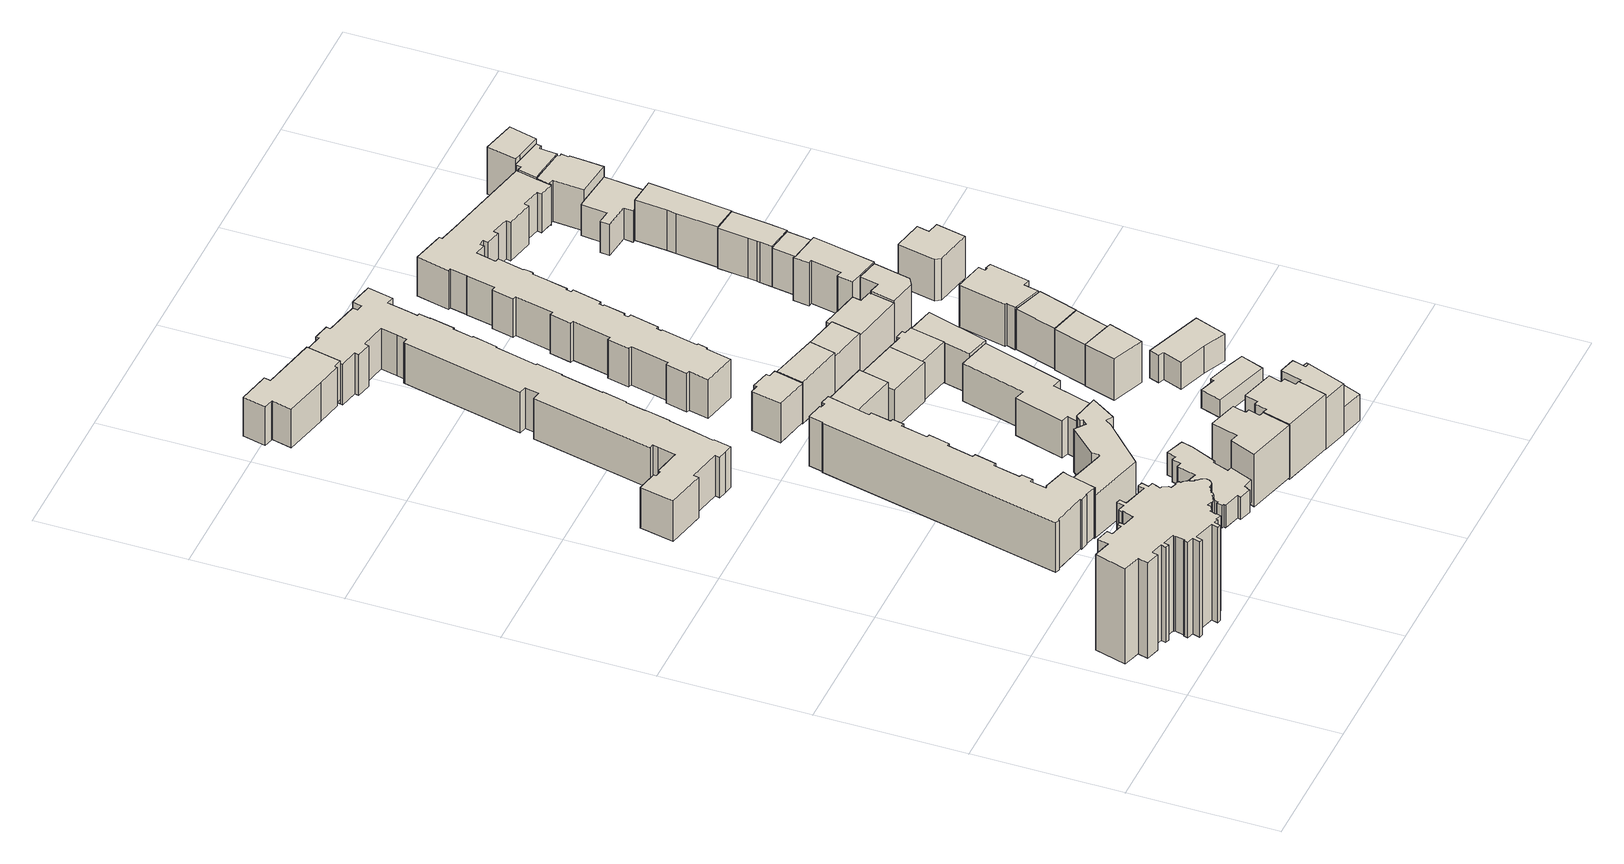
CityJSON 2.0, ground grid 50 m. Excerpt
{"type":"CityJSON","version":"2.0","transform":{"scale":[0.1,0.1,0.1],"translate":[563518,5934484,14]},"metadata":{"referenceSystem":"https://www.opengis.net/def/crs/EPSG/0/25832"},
"CityObjects":{
"building1":{"type":"Building","attributes":{"name":"Friedenskirche","Gemeindeschluessel":"02100110","Geometrietyp2DReferenz":"3000","BezugspunktDach":"2000","function":"31001_3040","measuredHeight":71.14,"storeysAboveGround":8},"address":[{"country":"Germany","locality":"Hamburg","thoroughfareNumber":"19","thoroughfareName":"Otzenstraße","postcode":"22767"}],"geometry":[{"type":"Solid","lod":"1","boundaries":[[[[0,1,2,3,4,5,6,7,8,9,10,11,12,13,14,15,16,17,18,19,20,21,22,23,24,25,26,27,28,29,30,31,32,33,34,35,36,37,38,39,40,41,42,43,44,45,46,47,48,49,50,51,52,53,54,55,56,57,58,59,60,61,62,63,64,65,66,67,68,69,70,71,72,73,74,75,76,77,78,79,80,81,82,83,84,85,86,87,88,89]],[[90,91,92,93,94,95,96,97,98,99,100,101,102,103,104,105,106,107,108,109,110,111,112,113,114,115,116,117,118,119,120,121,122,123,124,125,126,127,128,129,130,131,132,133,134,135,136,137,138,139,140,141,142,143,144,145,146,147,148,149,150,151,152,153,154,155,156,157,158,159,160,161,162,163,164,165,166,167,168,169,170,171,172,173,174,175,176,177,178,179]],[[88,90,179,89]],[[87,91,90,88]],[[86,92,91,87]],[[85,93,92,86]],[[84,94,93,85]],[[83,95,94,84]],[[82,96,95,83]],[[81,97,96,82]],[[80,98,97,81]],[[79,99,98,80]],[[78,100,99,79]],[[77,101,100,78]],[[76,102,101,77]],[[75,103,102,76]],[[74,104,103,75]],[[73,105,104,74]],[[72,106,105,73]],[[71,107,106,72]],[[70,108,107,71]],[[69,109,108,70]],[[68,110,109,69]],[[67,111,110,68]],[[66,112,111,67]],[[65,113,112,66]],[[64,114,113,65]],[[63,115,114,64]],[[62,116,115,63]],[[61,117,116,62]],[[60,118,117,61]],[[59,119,118,60]],[[58,120,119,59]],[[57,121,120,58]],[[56,122,121,57]],[[55,123,122,56]],[[54,124,123,55]],[[53,125,124,54]],[[52,126,125,53]],[[51,127,126,52]],[[50,128,127,51]],[[49,129,128,50]],[[48,130,129,49]],[[47,131,130,48]],[[46,132,131,47]],[[45,133,132,46]],[[44,134,133,45]],[[43,135,134,44]],[[42,136,135,43]],[[41,137,136,42]],[[40,138,137,41]],[[39,139,138,40]],[[38,140,139,39]],[[37,141,140,38]],[[36,142,141,37]],[[35,143,142,36]],[[34,144,143,35]],[[33,145,144,34]],[[32,146,145,33]],[[31,147,146,32]],[[30,148,147,31]],[[29,149,148,30]],[[28,150,149,29]],[[27,151,150,28]],[[26,152,151,27]],[[25,153,152,26]],[[24,154,153,25]],[[23,155,154,24]],[[22,156,155,23]],[[21,157,156,22]],[[20,158,157,21]],[[19,159,158,20]],[[18,160,159,19]],[[17,161,160,18]],[[16,162,161,17]],[[15,163,162,16]],[[14,164,163,15]],[[13,165,164,14]],[[12,166,165,13]],[[11,167,166,12]],[[10,168,167,11]],[[9,169,168,10]],[[8,170,169,9]],[[7,171,170,8]],[[6,172,171,7]],[[5,173,172,6]],[[4,174,173,5]],[[3,175,174,4]],[[2,176,175,3]],[[1,177,176,2]],[[0,178,177,1]],[[89,179,178,0]]]]}]},
"building2":{"type":"Building","attributes":{"Gemeindeschluessel":"02100110","Geometrietyp2DReferenz":"3000","BezugspunktDach":"2000","function":"31001_1010","measuredHeight":20.31,"storeysAboveGround":6},"address":[{"country":"Germany","locality":"Hamburg","thoroughfareNumber":"8","thoroughfareName":"Schmidt-Rottluff-Weg","postcode":"22767"}],"geometry":[{"type":"Solid","lod":"1","boundaries":[[[[180,181,182,183,184,185,186,187,188,189,190,191,192,193,194,195,196,197,198,199,200,201,202,203,204,205,206,207,208,209,210,211,212,213,214,215,216,217,218,219,220,221]],[[222,223,224,225,226,227,228,229,230,231,232,233,234,235,236,237,238,239,240,241,242,243,244,245,246,247,248,249,250,251,252,253,254,255,256,257,258,259,260,261,262,263]],[[220,222,263,221]],[[219,223,222,220]],[[218,224,223,219]],[[217,225,224,218]],[[216,226,225,217]],[[215,227,226,216]],[[214,228,227,215]],[[213,229,228,214]],[[212,230,229,213]],[[211,231,230,212]],[[210,232,231,211]],[[209,233,232,210]],[[208,234,233,209]],[[207,235,234,208]],[[206,236,235,207]],[[205,237,236,206]],[[204,238,237,205]],[[203,239,238,204]],[[202,240,239,203]],[[201,241,240,202]],[[200,242,241,201]],[[199,243,242,200]],[[198,244,243,199]],[[197,245,244,198]],[[196,246,245,197]],[[195,247,246,196]],[[194,248,247,195]],[[193,249,248,194]],[[192,250,249,193]],[[191,251,250,192]],[[190,252,251,191]],[[189,253,252,190]],[[188,254,253,189]],[[187,255,254,188]],[[186,256,255,187]],[[185,257,256,186]],[[184,258,257,185]],[[183,259,258,184]],[[182,260,259,183]],[[181,261,260,182]],[[180,262,261,181]],[[221,263,262,180]]]]}]},
"building3":{"type":"Building","attributes":{"Gemeindeschluessel":"02100110","Geometrietyp2DReferenz":"3000","BezugspunktDach":"2000","function":"31001_1010","measuredHeight":20.06,"storeysAboveGround":5},"address":[{"country":"Germany","locality":"Hamburg","thoroughfareNumber":"20","thoroughfareName":"Otzenstraße","postcode":"22767"}],"geometry":[{"type":"Solid","lod":"1","boundaries":[[[[264,265,266,267,268,269,270,271,272,273,274,275,276,277,278,279]],[[280,281,282,283,284,285,286,287,288,289,290,291,292,293,294,295]],[[278,280,295,279]],[[277,281,280,278]],[[276,282,281,277]],[[275,283,282,276]],[[274,284,283,275]],[[273,285,284,274]],[[272,286,285,273]],[[271,287,286,272]],[[270,288,287,271]],[[269,289,288,270]],[[268,290,289,269]],[[267,291,290,268]],[[266,292,291,267]],[[265,293,292,266]],[[264,294,293,265]],[[279,295,294,264]]]]}]},
"building4":{"type":"Building","attributes":{"Geometrietyp2DReferenz":"3000","Gemeindeschluessel":"02100110","BezugspunktDach":"2000","function":"31001_2010","measuredHeight":9.73,"storeysAboveGround":3},"address":[{"country":"Germany","locality":"Hamburg","thoroughfareNumber":"2","thoroughfareName":"Brunnenhofstraße","postcode":"22767"}],"geometry":[{"type":"Solid","lod":"1","boundaries":[[[[296,297,298,299,300,301,302,303,304,305,306,307,308,309,310,311,312,313,314,315,316,317,318,319,320,321,322,323,324,325,326,327,328]],[[329,330,331,332,333,334,335,336,337,338,339,340,341,342,343,344,345,346,347,348,349,350,351,352,353,354,355,356,357,358,359,360,361]],[[327,329,361,328]],[[326,330,329,327]],[[325,331,330,326]],[[324,332,331,325]],[[323,333,332,324]],[[322,334,333,323]],[[321,335,334,322]],[[320,336,335,321]],[[319,337,336,320]],[[318,338,337,319]],[[317,339,338,318]],[[316,340,339,317]],[[315,341,340,316]],[[314,342,341,315]],[[313,343,342,314]],[[312,344,343,313]],[[311,345,344,312]],[[310,346,345,311]],[[309,347,346,310]],[[308,348,347,309]],[[307,349,348,308]],[[306,350,349,307]],[[305,351,350,306]],[[304,352,351,305]],[[303,353,352,304]],[[302,354,353,303]],[[301,355,354,302]],[[300,356,355,301]],[[299,357,356,300]],[[298,358,357,299]],[[297,359,358,298]],[[296,360,359,297]],[[328,361,360,296]]]]}]},
"building5":{"type":"Building","attributes":{"Gemeindeschluessel":"02100110","Geometrietyp2DReferenz":"3000","BezugspunktDach":"2000","function":"31001_1010","measuredHeight":17.26,"storeysAboveGround":5},"address":[{"country":"Germany","locality":"Hamburg","thoroughfareNumber":"3","thoroughfareName":"Lerchenstieg","postcode":"22767"}],"geometry":[{"type":"Solid","lod":"1","boundaries":[[[[362,363,364,365,366,367,368,369,370,371,372,373,374,375,376,377,378,379,380,381,382,383,384,385,386,387,388,389,390,391,392,393,394,395,396,397,398,399,400,401,402,403,404,405,406,407,408,409,410,411,412,413,414,415,416,417,418,419,420,421,422,423,424,425,426,427,428,429,430,431,432,433,434]],[[435,436,437,438,439,440,441,442,443,444,445,446,447,448,449,450,451,452,453,454,455,456,457,458,459,460,461,462,463,464,465,466,467,468,469,470,471,472,473,474,475,476,477,478,479,480,481,482,483,484,485,486,487,488,489,490,491,492,493,494,495,496,497,498,499,500,501,502,503,504,505,506,507]],[[433,435,507,434]],[[432,436,435,433]],[[431,437,436,432]],[[430,438,437,431]],[[429,439,438,430]],[[428,440,439,429]],[[427,441,440,428]],[[426,442,441,427]],[[425,443,442,426]],[[424,444,443,425]],[[423,445,444,424]],[[422,446,445,423]],[[421,447,446,422]],[[420,448,447,421]],[[419,449,448,420]],[[418,450,449,419]],[[417,451,450,418]],[[416,452,451,417]],[[415,453,452,416]],[[414,454,453,415]],[[413,455,454,414]],[[412,456,455,413]],[[411,457,456,412]],[[410,458,457,411]],[[409,459,458,410]],[[408,460,459,409]],[[407,461,460,408]],[[406,462,461,407]],[[405,463,462,406]],[[404,464,463,405]],[[403,465,464,404]],[[402,466,465,403]],[[401,467,466,402]],[[400,468,467,401]],[[399,469,468,400]],[[398,470,469,399]],[[397,471,470,398]],[[396,472,471,397]],[[395,473,472,396]],[[394,474,473,395]],[[393,475,474,394]],[[392,476,475,393]],[[391,477,476,392]],[[390,478,477,391]],[[389,479,478,390]],[[388,480,479,389]],[[387,481,480,388]],[[386,482,481,387]],[[385,483,482,386]],[[384,484,483,385]],[[383,485,484,384]],[[382,486,485,383]],[[381,487,486,382]],[[380,488,487,381]],[[379,489,488,380]],[[378,490,489,379]],[[377,491,490,378]],[[376,492,491,377]],[[375,493,492,376]],[[374,494,493,375]],[[373,495,494,374]],[[372,496,495,373]],[[371,497,496,372]],[[370,498,497,371]],[[369,499,498,370]],[[368,500,499,369]],[[367,501,500,368]],[[366,502,501,367]],[[365,503,502,366]],[[364,504,503,365]],[[363,505,504,364]],[[362,506,505,363]],[[434,507,506,362]]]]}]},
"building6":{"type":"Building","attributes":{"Gemeindeschluessel":"02100110","Geometrietyp2DReferenz":"3000","BezugspunktDach":"2000","function":"31001_1010","measuredHeight":16.18,"storeysAboveGround":5},"address":[{"country":"Germany","locality":"Hamburg","thoroughfareNumber":"5","thoroughfareName":"Lerchenstieg","postcode":"22767"}],"geometry":[{"type":"Solid","lod":"1","boundaries":[[[[508,509,510,511,512,513,514,515,516,517,518,519]],[[520,521,522,523,524,525,526,527,528,529,530,531]],[[518,520,531,519]],[[517,521,520,518]],[[516,522,521,517]],[[515,523,522,516]],[[514,524,523,515]],[[513,525,524,514]],[[512,526,525,513]],[[511,527,526,512]],[[510,528,527,511]],[[509,529,528,510]],[[508,530,529,509]],[[519,531,530,508]]]]}]},
"building7":{"type":"Building","attributes":{"Gemeindeschluessel":"02100110","Geometrietyp2DReferenz":"3000","BezugspunktDach":"2000","function":"31001_1010","measuredHeight":20.68,"storeysAboveGround":5},"address":[{"country":"Germany","locality":"Hamburg","thoroughfareNumber":"16","thoroughfareName":"Otzenstraße","postcode":"22767"}],"geometry":[{"type":"Solid","lod":"1","boundaries":[[[[532,533,534,535,536,537,538,539,540,541]],[[542,543,544,545,546,547,548,549,550,551]],[[540,542,551,541]],[[539,543,542,540]],[[538,544,543,539]],[[537,545,544,538]],[[536,546,545,537]],[[535,547,546,536]],[[534,548,547,535]],[[533,549,548,534]],[[532,550,549,533]],[[541,551,550,532]]]]}]},
"building8":{"type":"Building","attributes":{"Gemeindeschluessel":"02100110","Geometrietyp2DReferenz":"3000","BezugspunktDach":"2000","function":"31001_1010","measuredHeight":18.35,"storeysAboveGround":4},"address":[{"country":"Germany","locality":"Hamburg","thoroughfareNumber":"51","thoroughfareName":"Thadenstraße","postcode":"22767"}],"geometry":[{"type":"Solid","lod":"1","boundaries":[[[[552,553,554,555,556]],[[557,558,559,560,561]],[[555,557,561,556]],[[554,558,557,555]],[[553,559,558,554]],[[552,560,559,553]],[[556,561,560,552]]]]}]},
"building9":{"type":"Building","attributes":{"Gemeindeschluessel":"02100110","Geometrietyp2DReferenz":"3000","BezugspunktDach":"2000","function":"31001_1010","measuredHeight":16.23,"storeysAboveGround":4},"address":[{"country":"Germany","locality":"Hamburg","thoroughfareNumber":"56","thoroughfareName":"Thadenstraße","postcode":"22767"}],"geometry":[{"type":"Solid","lod":"1","boundaries":[[[[562,563,564,565,566,567,568,569,570]],[[571,572,573,574,575,576,577,578,579]],[[569,571,579,570]],[[568,572,571,569]],[[567,573,572,568]],[[566,574,573,567]],[[565,575,574,566]],[[564,576,575,565]],[[563,577,576,564]],[[562,578,577,563]],[[570,579,578,562]]]]}]},
"building10":{"type":"Building","attributes":{"Gemeindeschluessel":"02100110","Geometrietyp2DReferenz":"3000","BezugspunktDach":"2000","function":"31001_1010","measuredHeight":23.59,"storeysAboveGround":4},"address":[{"country":"Germany","locality":"Hamburg","thoroughfareNumber":"14","thoroughfareName":"Otzenstraße","postcode":"22767"}],"geometry":[{"type":"Solid","lod":"1","boundaries":[[[[580,581,582,583,584,585,586,587,588,589,590,591]],[[592,593,594,595,596,597,598,599,600,601,602,603]],[[590,592,603,591]],[[589,593,592,590]],[[588,594,593,589]],[[587,595,594,588]],[[586,596,595,587]],[[585,597,596,586]],[[584,598,597,585]],[[583,599,598,584]],[[582,600,599,583]],[[581,601,600,582]],[[580,602,601,581]],[[591,603,602,580]]]]}]},
"building11":{"type":"Building","attributes":{"Gemeindeschluessel":"02100110","Geometrietyp2DReferenz":"3000","BezugspunktDach":"2000","function":"31001_1010","measuredHeight":17.92,"storeysAboveGround":6},"address":[{"country":"Germany","locality":"Hamburg","thoroughfareNumber":"5","thoroughfareName":"Brunnenhofstraße","postcode":"22767"}],"geometry":[{"type":"Solid","lod":"1","boundaries":[[[[604,278,277,605,606,607,608,609,610,611]],[[612,613,614,615,616,617,618,619,620,621]],[[610,612,621,611]],[[609,613,612,610]],[[608,614,613,609]],[[607,615,614,608]],[[606,616,615,607]],[[605,617,616,606]],[[277,618,617,605]],[[278,619,618,277]],[[604,620,619,278]],[[611,621,620,604]]]]}]},
"building12":{"type":"Building","attributes":{"Gemeindeschluessel":"02100110","Geometrietyp2DReferenz":"3000","BezugspunktDach":"2000","function":"31001_1010","measuredHeight":16.68,"storeysAboveGround":4},"address":[{"country":"Germany","locality":"Hamburg","thoroughfareNumber":"54","thoroughfareName":"Thadenstraße","postcode":"22767"}],"geometry":[{"type":"Solid","lod":"1","boundaries":[[[[622,623,624,625]],[[626,627,628,629]],[[624,626,629,625]],[[623,627,626,624]],[[622,628,627,623]],[[625,629,628,622]]]]}]},
"building13":{"type":"Building","attributes":{"Gemeindeschluessel":"02100110","Geometrietyp2DReferenz":"3000","BezugspunktDach":"2000","function":"31001_1120","measuredHeight":16.26,"storeysAboveGround":3},"address":[{"country":"Germany","locality":"Hamburg","thoroughfareNumber":"49","thoroughfareName":"Thadenstraße","postcode":"22767"}],"geometry":[{"type":"Solid","lod":"1","boundaries":[[[[630,631,632,633,634,635]],[[636,637,638,639,640,641]],[[634,636,641,635]],[[633,637,636,634]],[[632,638,637,633]],[[631,639,638,632]],[[630,640,639,631]],[[635,641,640,630]]]]}]},
"building14":{"type":"Building","attributes":{"Gemeindeschluessel":"02100110","Geometrietyp2DReferenz":"3000","BezugspunktDach":"2000","function":"31001_1010","measuredHeight":20.71,"storeysAboveGround":4},"address":[{"country":"Germany","locality":"Hamburg","thoroughfareNumber":"12","thoroughfareName":"Otzenstraße","postcode":"22767"}],"geometry":[{"type":"Solid","lod":"1","boundaries":[[[[642,643,644,645,646,647,648,649,650]],[[651,652,653,654,655,656,657,658,659]],[[649,651,659,650]],[[648,652,651,649]],[[647,653,652,648]],[[646,654,653,647]],[[645,655,654,646]],[[644,656,655,645]],[[643,657,656,644]],[[642,658,657,643]],[[650,659,658,642]]]]}]},
"building15":{"type":"Building","attributes":{"Gemeindeschluessel":"02100110","Geometrietyp2DReferenz":"3000","BezugspunktDach":"2000","function":"31001_1010","measuredHeight":16.02,"storeysAboveGround":4},"address":[{"country":"Germany","locality":"Hamburg","thoroughfareNumber":"45","thoroughfareName":"Thadenstraße","postcode":"22767"}],"geometry":[{"type":"Solid","lod":"1","boundaries":[[[[660,661,662,663,664,665,666,667]],[[638,668,669,670,671,672,673,639]],[[666,638,639,667]],[[665,668,638,666]],[[664,669,668,665]],[[663,670,669,664]],[[662,671,670,663]],[[661,672,671,662]],[[660,673,672,661]],[[667,639,673,660]]]]}]},
"building16":{"type":"Building","attributes":{"Gemeindeschluessel":"02100110","Geometrietyp2DReferenz":"3000","BezugspunktDach":"2000","function":"31001_1010","measuredHeight":15.89,"storeysAboveGround":4},"address":[{"country":"Germany","locality":"Hamburg","thoroughfareNumber":"48","thoroughfareName":"Thadenstraße","postcode":"22767"}],"geometry":[{"type":"Solid","lod":"1","boundaries":[[[[674,675,676,677,678,679]],[[680,681,682,683,684,685]],[[678,680,685,679]],[[677,681,680,678]],[[676,682,681,677]],[[675,683,682,676]],[[674,684,683,675]],[[679,685,684,674]]]]}]},
"building17":{"type":"Building","attributes":{"Gemeindeschluessel":"02100110","Geometrietyp2DReferenz":"3000","BezugspunktDach":"2000","function":"31001_1010","measuredHeight":9.96,"storeysAboveGround":2},"address":[{"country":"Germany","locality":"Hamburg","thoroughfareNumber":"10","thoroughfareName":"Otzenstraße","postcode":"22767"}],"geometry":[{"type":"Solid","lod":"1","boundaries":[[[[686,687,688,689]],[[690,691,692,693]],[[688,690,693,689]],[[687,691,690,688]],[[686,692,691,687]],[[689,693,692,686]]]]}]},
"building18":{"type":"Building","attributes":{"Gemeindeschluessel":"02100110","Geometrietyp2DReferenz":"3000","BezugspunktDach":"2000","function":"31001_1130","measuredHeight":7.39,"storeysAboveGround":2},"address":[{"country":"Germany","locality":"Hamburg","thoroughfareNumber":"81a","thoroughfareName":"Bleicherstraße","postcode":"22767"}],"geometry":[{"type":"Solid","lod":"1","boundaries":[[[[694,695,696,697,698,699,700]],[[701,702,703,704,705,706,707]],[[699,701,707,700]],[[698,702,701,699]],[[697,703,702,698]],[[696,704,703,697]],[[695,705,704,696]],[[694,706,705,695]],[[700,707,706,694]]]]}]},
"building19":{"type":"Building","attributes":{"Gemeindeschluessel":"02100110","Geometrietyp2DReferenz":"3000","BezugspunktDach":"2000","function":"31001_1010","measuredHeight":15.19,"storeysAboveGround":5},"address":[{"country":"Germany","locality":"Hamburg","thoroughfareNumber":"7","thoroughfareName":"Brunnenhofstraße","postcode":"22767"}],"geometry":[{"type":"Solid","lod":"1","boundaries":[[[[708,709,710,711,712,713]],[[714,715,716,717,718,719]],[[712,714,719,713]],[[711,715,714,712]],[[710,716,715,711]],[[709,717,716,710]],[[708,718,717,709]],[[713,719,718,708]]]]}]},
"building20":{"type":"Building","attributes":{"Gemeindeschluessel":"02100110","Geometrietyp2DReferenz":"3000","BezugspunktDach":"2000","function":"31001_1010","measuredHeight":18,"storeysAboveGround":4},"address":[{"country":"Germany","locality":"Hamburg","thoroughfareNumber":"10","thoroughfareName":"Brunnenhofstraße","postcode":"22767"}],"geometry":[{"type":"Solid","lod":"1","boundaries":[[[[720,721,722,723]],[[724,725,726,727]],[[722,724,727,723]],[[721,725,724,722]],[[720,726,725,721]],[[723,727,726,720]]]]}]},
"building21":{"type":"Building","attributes":{"Gemeindeschluessel":"02100110","Geometrietyp2DReferenz":"3000","BezugspunktDach":"2000","function":"31001_1010","measuredHeight":17.67,"storeysAboveGround":4},"address":[{"country":"Germany","locality":"Hamburg","thoroughfareNumber":"12","thoroughfareName":"Brunnenhofstraße","postcode":"22767"}],"geometry":[{"type":"Solid","lod":"1","boundaries":[[[[728,729,730,731]],[[732,733,725,734]],[[730,732,734,731]],[[729,733,732,730]],[[728,725,733,729]],[[731,734,725,728]]]]}]},
"building22":{"type":"Building","attributes":{"Gemeindeschluessel":"02100110","Geometrietyp2DReferenz":"3000","BezugspunktDach":"2000","function":"31001_1010","measuredHeight":17.81,"storeysAboveGround":4},"address":[{"country":"Germany","locality":"Hamburg","thoroughfareNumber":"46","thoroughfareName":"Thadenstraße","postcode":"22767"}],"geometry":[{"type":"Solid","lod":"1","boundaries":[[[[735,736,737,738,739,740,741,742,743,744]],[[745,746,747,748,749,750,751,752,753,754]],[[743,745,754,744]],[[742,746,745,743]],[[741,747,746,742]],[[740,748,747,741]],[[739,749,748,740]],[[738,750,749,739]],[[737,751,750,738]],[[736,752,751,737]],[[735,753,752,736]],[[744,754,753,735]]]]}]},
"building23":{"type":"Building","attributes":{"Gemeindeschluessel":"02100110","Geometrietyp2DReferenz":"3000","BezugspunktDach":"2000","function":"31001_1010","measuredHeight":10.43,"storeysAboveGround":3},"address":[{"country":"Germany","locality":"Hamburg","thoroughfareNumber":"81b","thoroughfareName":"Bleicherstraße","postcode":"22767"}],"geometry":[{"type":"Solid","lod":"1","boundaries":[[[[755,756,757,758,759,760,761]],[[762,763,764,765,766,767,768]],[[760,762,768,761]],[[759,763,762,760]],[[758,764,763,759]],[[757,765,764,758]],[[756,766,765,757]],[[755,767,766,756]],[[761,768,767,755]]]]}]},
"building24":{"type":"Building","attributes":{"Gemeindeschluessel":"02100110","Geometrietyp2DReferenz":"3000","BezugspunktDach":"2000","function":"31001_1010","measuredHeight":16.98,"storeysAboveGround":4},"address":[{"country":"Germany","locality":"Hamburg","thoroughfareNumber":"14","thoroughfareName":"Brunnenhofstraße","postcode":"22767"}],"geometry":[{"type":"Solid","lod":"1","boundaries":[[[[769,770,771,772]],[[773,774,775,776]],[[771,773,776,772]],[[770,774,773,771]],[[769,775,774,770]],[[772,776,775,769]]]]}]},
"building25":{"type":"Building","attributes":{"Gemeindeschluessel":"02100110","Geometrietyp2DReferenz":"3000","BezugspunktDach":"2000","function":"31001_1010","measuredHeight":17.62,"storeysAboveGround":5},"address":[{"country":"Germany","locality":"Hamburg","thoroughfareNumber":"1","thoroughfareName":"Lerchenstieg","postcode":"22767"}],"geometry":[{"type":"Solid","lod":"1","boundaries":[[[[777,778,779,780,781,782,783,784,785,786,787,788,789,790,791,792,793,794,795,796,797,798,799,800,801,802,803,804,805,806,807,808,809,810,811,812,813,814,815,816,817,818,819,820,821,822,823,824,825,826,827,828,829,830,831,832,833,834,835,836,837,838,839,840,841,842,843,844,845,846]],[[847,848,849,850,851,852,853,854,855,856,857,858,859,860,861,862,863,864,865,866,867,868,869,870,871,872,873,874,875,876,877,878,879,880,881,882,883,884,885,886,887,888,889,890,891,892,893,894,895,896,897,898,899,900,901,902,903,904,905,906,907,908,909,910,911,912,913,914,915,916]],[[845,847,916,846]],[[844,848,847,845]],[[843,849,848,844]],[[842,850,849,843]],[[841,851,850,842]],[[840,852,851,841]],[[839,853,852,840]],[[838,854,853,839]],[[837,855,854,838]],[[836,856,855,837]],[[835,857,856,836]],[[834,858,857,835]],[[833,859,858,834]],[[832,860,859,833]],[[831,861,860,832]],[[830,862,861,831]],[[829,863,862,830]],[[828,864,863,829]],[[827,865,864,828]],[[826,866,865,827]],[[825,867,866,826]],[[824,868,867,825]],[[823,869,868,824]],[[822,870,869,823]],[[821,871,870,822]],[[820,872,871,821]],[[819,873,872,820]],[[818,874,873,819]],[[817,875,874,818]],[[816,876,875,817]],[[815,877,876,816]],[[814,878,877,815]],[[813,879,878,814]],[[812,880,879,813]],[[811,881,880,812]],[[810,882,881,811]],[[809,883,882,810]],[[808,884,883,809]],[[807,885,884,808]],[[806,886,885,807]],[[805,887,886,806]],[[804,888,887,805]],[[803,889,888,804]],[[802,890,889,803]],[[801,891,890,802]],[[800,892,891,801]],[[799,893,892,800]],[[798,894,893,799]],[[797,895,894,798]],[[796,896,895,797]],[[795,897,896,796]],[[794,898,897,795]],[[793,899,898,794]],[[792,900,899,793]],[[791,901,900,792]],[[790,902,901,791]],[[789,903,902,790]],[[788,904,903,789]],[[787,905,904,788]],[[786,906,905,787]],[[785,907,906,786]],[[784,908,907,785]],[[783,909,908,784]],[[782,910,909,783]],[[781,911,910,782]],[[780,912,911,781]],[[779,913,912,780]],[[778,914,913,779]],[[777,915,914,778]],[[846,916,915,777]]]]}]},
"building26":{"type":"Building","attributes":{"Gemeindeschluessel":"02100110","Geometrietyp2DReferenz":"3000","BezugspunktDach":"2000","function":"31001_1120","measuredHeight":18.67,"storeysAboveGround":4},"address":[{"country":"Germany","locality":"Hamburg","thoroughfareNumber":"1","thoroughfareName":"Lerchenstraße","postcode":"22767"}],"geometry":[{"type":"Solid","lod":"1","boundaries":[[[[917,918,919,920,921,922,923]],[[924,925,926,927,928,929,930]],[[922,924,930,923]],[[921,925,924,922]],[[920,926,925,921]],[[919,927,926,920]],[[918,928,927,919]],[[917,929,928,918]],[[923,930,929,917]]]]}]},
"building27":{"type":"Building","attributes":{"Gemeindeschluessel":"02100110","Geometrietyp2DReferenz":"3000","BezugspunktDach":"2000","function":"31001_1010","measuredHeight":16.13,"storeysAboveGround":5},"address":[{"country":"Germany","locality":"Hamburg","thoroughfareNumber":"25","thoroughfareName":"Thadenstraße","postcode":"22767"}],"geometry":[{"type":"Solid","lod":"1","boundaries":[[[[931,932,933,934,935,936,937,938,939,940,941,942,943,944]],[[945,946,947,948,949,950,951,952,953,954,955,956,957,958]],[[943,945,958,944]],[[942,946,945,943]],[[941,947,946,942]],[[940,948,947,941]],[[939,949,948,940]],[[938,950,949,939]],[[937,951,950,938]],[[936,952,951,937]],[[935,953,952,936]],[[934,954,953,935]],[[933,955,954,934]],[[932,956,955,933]],[[931,957,956,932]],[[944,958,957,931]]]]}]},
"building28":{"type":"Building","attributes":{"Gemeindeschluessel":"02100110","Geometrietyp2DReferenz":"3000","BezugspunktDach":"2000","function":"31001_1120","measuredHeight":16.92,"storeysAboveGround":5},"address":[{"country":"Germany","locality":"Hamburg","thoroughfareNumber":"7","thoroughfareName":"Lerchenstraße","postcode":"22767"}],"geometry":[{"type":"Solid","lod":"1","boundaries":[[[[959,960,961,962,963,964,965,966,967,968,969]],[[970,971,972,973,974,975,976,977,978,979,980]],[[968,970,980,969]],[[967,971,970,968]],[[966,972,971,967]],[[965,973,972,966]],[[964,974,973,965]],[[963,975,974,964]],[[962,976,975,963]],[[961,977,976,962]],[[960,978,977,961]],[[959,979,978,960]],[[969,980,979,959]]]]}]},
"building29":{"type":"Building","attributes":{"Gemeindeschluessel":"02100110","Geometrietyp2DReferenz":"3000","BezugspunktDach":"2000","function":"31001_1010","measuredHeight":16.58,"storeysAboveGround":4},"address":[{"country":"Germany","locality":"Hamburg","thoroughfareNumber":"13","thoroughfareName":"Lerchenstraße","postcode":"22767"}],"geometry":[{"type":"Solid","lod":"1","boundaries":[[[[981,982,983,984]],[[985,986,987,988]],[[983,985,988,984]],[[982,986,985,983]],[[981,987,986,982]],[[984,988,987,981]]]]}]},
"building30":{"type":"Building","attributes":{"Gemeindeschluessel":"02100110","Geometrietyp2DReferenz":"3000","BezugspunktDach":"2000","function":"31001_1010","measuredHeight":16.73,"storeysAboveGround":4},"address":[{"country":"Germany","locality":"Hamburg","thoroughfareNumber":"22","thoroughfareName":"Thadenstraße","postcode":"22767"}],"geometry":[{"type":"Solid","lod":"1","boundaries":[[[[989,990,991,992,993,994,995]],[[996,997,998,999,1000,1001,1002]],[[994,996,1002,995]],[[993,997,996,994]],[[992,998,997,993]],[[991,999,998,992]],[[990,1000,999,991]],[[989,1001,1000,990]],[[995,1002,1001,989]]]]}]},
"building31":{"type":"Building","attributes":{"Gemeindeschluessel":"02100110","Geometrietyp2DReferenz":"3000","BezugspunktDach":"2000","function":"31001_1010","measuredHeight":17.37,"storeysAboveGround":4},"address":[{"country":"Germany","locality":"Hamburg","thoroughfareNumber":"17","thoroughfareName":"Lerchenstraße","postcode":"22767"}],"geometry":[{"type":"Solid","lod":"1","boundaries":[[[[982,981,1003,1004,1005,1006,1007,1008]],[[1009,1010,1011,1012,1013,1014,1015,1016]],[[1007,1009,1016,1008]],[[1006,1010,1009,1007]],[[1005,1011,1010,1006]],[[1004,1012,1011,1005]],[[1003,1013,1012,1004]],[[981,1014,1013,1003]],[[982,1015,1014,981]],[[1008,1016,1015,982]]]]}]},
"building32":{"type":"Building","attributes":{"Gemeindeschluessel":"02100110","Geometrietyp2DReferenz":"3000","BezugspunktDach":"2000","function":"31001_1010","measuredHeight":17.23,"storeysAboveGround":4},"address":[{"country":"Germany","locality":"Hamburg","thoroughfareNumber":"19","thoroughfareName":"Lerchenstraße","postcode":"22767"}],"geometry":[{"type":"Solid","lod":"1","boundaries":[[[[1017,1018,1019,1020,1021,1022,1023]],[[1024,1025,1026,1027,1028,1029,1030]],[[1022,1024,1030,1023]],[[1021,1025,1024,1022]],[[1020,1026,1025,1021]],[[1019,1027,1026,1020]],[[1018,1028,1027,1019]],[[1017,1029,1028,1018]],[[1023,1030,1029,1017]]]]}]},
"building33":{"type":"Building","attributes":{"Gemeindeschluessel":"02100110","Geometrietyp2DReferenz":"3000","BezugspunktDach":"2000","function":"31001_1010","measuredHeight":20.45,"storeysAboveGround":4},"address":[{"country":"Germany","locality":"Hamburg","thoroughfareNumber":"37","thoroughfareName":"Lerchenstraße","postcode":"22767"}],"geometry":[{"type":"Solid","lod":"1","boundaries":[[[[1031,1032,1033,1034,1035,1036,1037,1038,1039,1040]],[[1041,1042,1043,1044,1045,1046,1047,1048,1049,1050]],[[1039,1041,1050,1040]],[[1038,1042,1041,1039]],[[1037,1043,1042,1038]],[[1036,1044,1043,1037]],[[1035,1045,1044,1036]],[[1034,1046,1045,1035]],[[1033,1047,1046,1034]],[[1032,1048,1047,1033]],[[1031,1049,1048,1032]],[[1040,1050,1049,1031]]]]}]},
"building34":{"type":"Building","attributes":{"Gemeindeschluessel":"02100110","Geometrietyp2DReferenz":"3000","BezugspunktDach":"2000","function":"31001_1010","measuredHeight":15.61,"storeysAboveGround":4},"address":[{"country":"Germany","locality":"Hamburg","thoroughfareNumber":"39","thoroughfareName":"Lerchenstraße","postcode":"22767"}],"geometry":[{"type":"Solid","lod":"1","boundaries":[[[[1051,1052,1053,1054,1055,1056,1057,1058,1059,1060,1061,1062,1063,1064]],[[1065,1066,1067,1068,1069,1070,1071,1072,1073,1074,1075,1076,1077,1078]],[[1063,1065,1078,1064]],[[1062,1066,1065,1063]],[[1061,1067,1066,1062]],[[1060,1068,1067,1061]],[[1059,1069,1068,1060]],[[1058,1070,1069,1059]],[[1057,1071,1070,1058]],[[1056,1072,1071,1057]],[[1055,1073,1072,1056]],[[1054,1074,1073,1055]],[[1053,1075,1074,1054]],[[1052,1076,1075,1053]],[[1051,1077,1076,1052]],[[1064,1078,1077,1051]]]]}]},
"building35":{"type":"Building","attributes":{"Gemeindeschluessel":"02100110","Geometrietyp2DReferenz":"3000","BezugspunktDach":"2000","function":"31001_1010","measuredHeight":15.95,"storeysAboveGround":4},"address":[{"country":"Germany","locality":"Hamburg","thoroughfareNumber":"41","thoroughfareName":"Lerchenstraße","postcode":"22767"}],"geometry":[{"type":"Solid","lod":"1","boundaries":[[[[1079,1080,1081,1082,1083,1084,1085,1086,1087,1088,1089]],[[1090,1091,1092,1093,1094,1095,1096,1097,1098,1099,1100]],[[1088,1090,1100,1089]],[[1087,1091,1090,1088]],[[1086,1092,1091,1087]],[[1085,1093,1092,1086]],[[1084,1094,1093,1085]],[[1083,1095,1094,1084]],[[1082,1096,1095,1083]],[[1081,1097,1096,1082]],[[1080,1098,1097,1081]],[[1079,1099,1098,1080]],[[1089,1100,1099,1079]]]]}]},
"building36":{"type":"Building","attributes":{"Gemeindeschluessel":"02100110","Geometrietyp2DReferenz":"3000","BezugspunktDach":"2000","function":"31001_1010","measuredHeight":19.86,"storeysAboveGround":5},"address":[{"country":"Germany","locality":"Hamburg","thoroughfareNumber":"43","thoroughfareName":"Lerchenstraße","postcode":"22767"}],"geometry":[{"type":"Solid","lod":"1","boundaries":[[[[1101,1102,1103,1104,1105]],[[1106,1107,1108,1109,1110]],[[1104,1106,1110,1105]],[[1103,1107,1106,1104]],[[1102,1108,1107,1103]],[[1101,1109,1108,1102]],[[1105,1110,1109,1101]]]]}]}
},
"vertices":[
[370,73,49],[363,52,49],[365,51,49],[361,36,49],[342,42,49],[340,37,49],[325,42,49],[319,20,49],[306,24,49],[312,46,49],[241,66,49],[235,45,49],[222,48,49],[230,74,49],[207,80,49],[211,94,49],[214,93,49],[223,127,49],[220,128,49],[221,133,49],[179,145,49],[175,129,49],[161,133,49],[166,149,49],[125,161,49],[119,142,49],[72,155,49],[82,190,49],[22,207,49],[52,314,49],[112,297,49],[122,335,49],[167,323,49],[162,304,49],[204,293,49],[208,307,49],[220,303,49],[216,288,49],[259,276,49],[260,280,49],[262,278,49],[274,315,49],[271,315,49],[275,329,49],[299,322,49],[306,347,49],[320,343,49],[313,319,49],[397,296,49],[403,317,49],[418,312,49],[411,287,49],[429,282,49],[425,268,49],[423,269,49],[417,252,49],[424,250,49],[434,232,49],[431,222,49],[453,215,49],[456,219,49],[466,211,49],[464,205,49],[471,201,49],[482,184,49],[480,182,49],[486,169,49],[490,170,49],[494,162,49],[501,156,49],[506,148,49],[508,140,49],[506,131,49],[501,123,49],[493,118,49],[485,116,49],[476,117,49],[468,109,49],[464,110,49],[453,103,49],[454,98,49],[443,91,49],[441,95,49],[426,87,49],[428,84,49],[414,82,49],[410,86,49],[394,90,49],[392,81,49],[376,71,49],[392,81,413],[394,90,413],[410,86,413],[414,82,413],[428,84,413],[426,87,413],[441,95,413],[443,91,413],[454,98,413],[453,103,413],[464,110,413],[468,109,413],[476,117,413],[485,116,413],[493,118,413],[501,123,413],[506,131,413],[508,140,413],[506,148,413],[501,156,413],[494,162,413],[490,170,413],[486,169,413],[480,182,413],[482,184,413],[471,201,413],[464,205,413],[466,211,413],[456,219,413],[453,215,413],[431,222,413],[434,232,413],[424,250,413],[417,252,413],[423,269,413],[425,268,413],[429,282,413],[411,287,413],[418,312,413],[403,317,413],[397,296,413],[313,319,413],[320,343,413],[306,347,413],[299,322,413],[275,329,413],[271,315,413],[274,315,413],[262,278,413],[260,280,413],[259,276,413],[216,288,413],[220,303,413],[208,307,413],[204,293,413],[162,304,413],[167,323,413],[122,335,413],[112,297,413],[52,314,413],[22,207,413],[82,190,413],[72,155,413],[119,142,413],[125,161,413],[166,149,413],[161,133,413],[175,129,413],[179,145,413],[221,133,413],[220,128,413],[223,127,413],[214,93,413],[211,94,413],[207,80,413],[230,74,413],[222,48,413],[235,45,413],[241,66,413],[312,46,413],[306,24,413],[319,20,413],[325,42,413],[340,37,413],[342,42,413],[361,36,413],[365,51,413],[363,52,413],[370,73,413],[376,71,413],
[647,1269,37],[632,1201,37],[642,1198,37],[633,1160,37],[623,1162,37],[603,1073,37],[613,1070,37],[597,999,37],[587,1001,37],[566,912,37],[577,909,37],[560,836,37],[550,838,37],[529,747,37],[539,744,37],[531,706,37],[520,709,37],[508,654,37],[514,654,37],[516,657,37],[597,634,37],[592,619,37],[564,521,37],[564,519,37],[558,520,37],[559,522,37],[523,531,37],[522,529,37],[495,535,37],[496,539,37],[381,565,37],[380,561,37],[364,565,37],[550,1387,37],[553,1386,37],[564,1435,37],[619,1423,37],[618,1418,37],[636,1414,37],[638,1425,37],[672,1417,37],[637,1271,37],[672,1417,226],[638,1425,226],[636,1414,226],[618,1418,226],[619,1423,226],[564,1435,226],[553,1386,226],[550,1387,226],[364,565,226],[380,561,226],[381,565,226],[496,539,226],[495,535,226],[522,529,226],[523,531,226],[559,522,226],[558,520,226],[564,519,226],[564,521,226],[592,619,226],[597,634,226],[516,657,226],[514,654,226],[508,654,226],[520,709,226],[531,706,226],[539,744,226],[529,747,226],[550,838,226],[560,836,226],[577,909,226],[566,912,226],[587,1001,226],[597,999,226],[613,1070,226],[603,1073,226],[623,1162,226],[633,1160,226],[642,1198,226],[632,1201,226],[647,1269,226],[637,1271,226],
[932,608,31],[909,622,31],[895,601,31],[758,466,31],[564,521,31],[592,619,31],[745,576,31],[751,582,31],[750,604,31],[836,695,31],[871,669,31],[887,685,31],[881,692,31],[898,710,31],[986,691,31],[957,646,31],[986,691,194],[898,710,194],[881,692,194],[887,685,194],[871,669,194],[836,695,194],[750,604,194],[751,582,194],[745,576,194],[592,619,194],[564,521,194],[758,466,194],[895,601,194],[909,622,194],[932,608,194],[957,646,194],
[939,289,25],[919,235,25],[935,231,25],[903,153,25],[867,161,25],[864,151,25],[861,152,25],[857,140,25],[815,152,25],[819,164,25],[762,180,25],[764,187,25],[758,189,25],[763,209,25],[770,207,25],[775,224,25],[769,226,25],[775,249,25],[781,247,25],[787,266,25],[782,267,25],[788,288,25],[794,286,25],[808,333,25],[863,317,25],[882,382,25],[898,378,25],[907,408,25],[923,403,25],[932,435,25],[994,412,25],[984,375,25],[946,288,25],[984,375,110],[994,412,110],[932,435,110],[923,403,110],[907,408,110],[898,378,110],[882,382,110],[863,317,110],[808,333,110],[794,286,110],[788,288,110],[782,267,110],[787,266,110],[781,247,110],[775,249,110],[769,226,110],[775,224,110],[770,207,110],[763,209,110],[758,189,110],[764,187,110],[762,180,110],[819,164,110],[815,152,110],[857,140,110],[861,152,110],[864,151,110],[867,161,110],[903,153,110],[935,231,110],[919,235,110],[939,289,110],[946,288,110],
[596,2732,62],[588,2699,62],[597,2697,62],[589,2659,62],[591,2659,62],[573,2576,62],[568,2577,62],[553,2509,62],[557,2509,62],[538,2425,62],[534,2426,62],[502,2284,62],[506,2283,62],[505,2276,62],[489,2206,62],[487,2195,62],[484,2196,62],[452,2052,62],[455,2051,62],[437,1971,62],[434,1971,62],[419,1903,62],[421,1902,62],[402,1817,62],[400,1817,62],[392,1781,62],[384,1748,62],[363,1662,62],[366,1661,62],[354,1602,62],[322,1608,62],[295,1614,62],[299,1630,62],[186,1655,62],[183,1638,62],[51,1666,62],[75,1781,62],[145,1766,62],[143,1757,62],[165,1753,62],[166,1761,62],[259,1742,62],[273,1805,62],[276,1821,62],[260,1824,62],[351,2233,62],[377,2227,62],[378,2231,62],[388,2274,62],[362,2280,62],[454,2687,62],[455,2691,62],[471,2687,62],[479,2723,62],[491,2777,62],[405,2796,62],[401,2781,62],[350,2793,62],[353,2807,62],[291,2820,62],[293,2829,62],[318,2946,62],[380,2932,62],[382,2943,62],[437,2931,62],[434,2917,62],[550,2891,62],[547,2875,62],[570,2870,62],[577,2902,62],[656,2884,62],[637,2798,62],[611,2804,62],[637,2798,217],[656,2884,217],[577,2902,217],[570,2870,217],[547,2875,217],[550,2891,217],[434,2917,217],[437,2931,217],[382,2943,217],[380,2932,217],[318,2946,217],[293,2829,217],[291,2820,217],[353,2807,217],[350,2793,217],[401,2781,217],[405,2796,217],[491,2777,217],[479,2723,217],[471,2687,217],[455,2691,217],[454,2687,217],[362,2280,217],[388,2274,217],[378,2231,217],[377,2227,217],[351,2233,217],[260,1824,217],[276,1821,217],[273,1805,217],[259,1742,217],[166,1761,217],[165,1753,217],[143,1757,217],[145,1766,217],[75,1781,217],[51,1666,217],[183,1638,217],[186,1655,217],[299,1630,217],[295,1614,217],[322,1608,217],[354,1602,217],[366,1661,217],[363,1662,217],[384,1748,217],[392,1781,217],[400,1817,217],[402,1817,217],[421,1902,217],[419,1903,217],[434,1971,217],[437,1971,217],[455,2051,217],[452,2052,217],[484,2196,217],[487,2195,217],[489,2206,217],[505,2276,217],[506,2283,217],[502,2284,217],[534,2426,217],[538,2425,217],[557,2509,217],[553,2509,217],[568,2577,217],[573,2576,217],[591,2659,217],[589,2659,217],[597,2697,217],[588,2699,217],[596,2732,217],[611,2804,217],
[264,2835,78],[262,2826,78],[176,2845,78],[26,2880,78],[42,2948,78],[40,2948,78],[7,2956,78],[26,3034,78],[135,3010,78],[130,2988,78],[318,2946,78],[293,2829,78],[318,2946,225],[130,2988,225],[135,3010,225],[26,3034,225],[7,2956,225],[40,2948,225],[42,2948,225],[26,2880,225],[176,2845,225],[262,2826,225],[264,2835,225],[293,2829,225],
[898,142,15],[935,231,15],[963,223,15],[989,313,15],[1087,285,15],[1074,239,15],[1089,235,15],[1077,195,15],[1092,191,15],[1066,96,15],[1092,191,215],[1077,195,215],[1089,235,215],[1074,239,215],[1087,285,215],[989,313,215],[963,223,215],[935,231,215],[898,142,215],[1066,96,215],
[649,1322,48],[672,1417,48],[673,1421,48],[843,1385,48],[820,1283,48],[843,1385,209],[673,1421,209],[672,1417,209],[649,1322,209],[820,1283,209],
[615,1547,53],[638,1648,53],[664,1642,53],[666,1653,53],[729,1638,53],[726,1626,53],[752,1620,53],[750,1612,53],[729,1522,53],[750,1612,203],[752,1620,203],[726,1626,203],[729,1638,203],[666,1653,203],[664,1642,203],[638,1648,203],[615,1547,203],[729,1522,203],
[1092,191,8],[1108,186,8],[1119,228,8],[1134,224,8],[1147,270,8],[1259,238,8],[1246,194,8],[1262,190,8],[1251,150,8],[1266,146,8],[1239,49,8],[1066,96,8],[1239,49,217],[1266,146,217],[1251,150,217],[1262,190,217],[1246,194,217],[1259,238,217],[1147,270,217],[1134,224,217],[1119,228,217],[1108,186,217],[1092,191,217],[1066,96,217],
[1027,836,31],[908,743,31],[883,751,31],[933,920,31],[967,910,31],[1026,1127,31],[1140,1099,31],[1058,827,31],[1140,1099,174],[1026,1127,174],[967,910,174],[933,920,174],[883,751,174],[908,743,174],[898,710,174],[986,691,174],[1027,836,174],[1058,827,174],
[729,1522,48],[750,1612,48],[916,1572,48],[895,1485,48],[916,1572,206],[750,1612,206],[729,1522,206],[895,1485,206],
[843,1385,42],[999,1350,42],[972,1233,42],[970,1226,42],[815,1261,42],[820,1283,42],[815,1261,191],[970,1226,191],[972,1233,191],[999,1350,191],[843,1385,191],[820,1283,191],
[1239,49,7],[1266,146,7],[1269,158,7],[1298,150,7],[1318,222,7],[1373,207,7],[1360,161,7],[1376,157,7],[1326,25,7],[1376,157,199],[1360,161,199],[1373,207,199],[1318,222,199],[1298,150,199],[1269,158,199],[1266,146,199],[1239,49,199],[1326,25,199],
[1049,1338,38],[1052,1349,38],[1082,1343,38],[1079,1332,38],[1107,1325,38],[1081,1208,38],[972,1233,38],[999,1350,38],[1081,1208,191],[1107,1325,191],[1079,1332,191],[1082,1343,191],[1052,1349,191],[1049,1338,191],
[916,1572,41],[918,1582,41],[1046,1554,41],[1046,1552,41],[1025,1457,41],[895,1485,41],[1025,1457,191],[1046,1552,191],[1046,1554,191],[918,1582,191],[916,1572,191],[895,1485,191],
[1326,25,9],[1405,233,9],[1482,206,9],[1402,5,9],[1482,206,109],[1405,233,109],[1326,25,109],[1402,5,109],
[1279,463,13],[1334,445,13],[1339,457,13],[1421,430,13],[1472,410,13],[1443,332,13],[1256,393,13],[1443,332,81],[1472,410,81],[1421,430,81],[1339,457,81],[1334,445,81],[1279,463,81],[1256,393,81],
[1107,1325,34],[1201,1304,34],[1140,1099,34],[1062,1118,34],[1082,1207,34],[1081,1208,34],[1082,1207,186],[1062,1118,186],[1140,1099,186],[1201,1304,186],[1107,1325,186],[1081,1208,186],
[1210,715,18],[1243,821,18],[1358,787,18],[1319,670,18],[1358,787,176],[1243,821,176],[1210,715,176],[1319,670,176],
[1243,821,19],[1278,932,19],[1383,905,19],[1346,791,19],[1383,905,176],[1278,932,176],[1346,791,176],
[1025,1457,19],[1046,1552,19],[1046,1554,19],[1050,1574,19],[1189,1544,19],[1183,1515,19],[1220,1507,19],[1227,1505,19],[1225,1500,19],[1208,1418,19],[1225,1500,182],[1227,1505,182],[1220,1507,182],[1183,1515,182],[1189,1544,182],[1050,1574,182],[1046,1554,182],[1046,1552,182],[1025,1457,182],[1208,1418,182],
[1508,480,16],[1429,515,16],[1334,549,16],[1359,616,16],[1339,623,16],[1351,657,16],[1546,585,16],[1351,657,120],[1339,623,120],[1359,616,120],[1334,549,120],[1429,515,120],[1508,480,120],[1546,585,120],
[1322,1073,23],[1426,1038,23],[1383,905,23],[1278,932,23],[1383,905,177],[1426,1038,177],[1322,1073,177],[1278,932,177],
[1336,2569,47],[1287,2580,47],[1290,2595,47],[1225,2610,47],[1221,2595,47],[1128,2616,47],[1132,2632,47],[1068,2646,47],[1065,2631,47],[1014,2642,47],[1018,2659,47],[997,2663,47],[994,2647,47],[955,2656,47],[939,2589,47],[953,2586,47],[932,2496,47],[936,2495,47],[931,2470,47],[929,2464,47],[925,2465,47],[897,2343,47],[892,2344,47],[888,2326,47],[898,2324,47],[875,2226,47],[865,2228,47],[861,2213,47],[866,2212,47],[850,2140,47],[844,2141,47],[840,2124,47],[851,2121,47],[828,2023,47],[819,2025,47],[815,2009,47],[820,2007,47],[792,1884,47],[797,1883,47],[789,1851,47],[785,1852,47],[765,1766,47],[650,1793,47],[665,1860,47],[655,1863,47],[672,1936,47],[683,1934,47],[713,2065,47],[701,2068,47],[718,2141,47],[730,2138,47],[759,2268,47],[747,2271,47],[764,2344,47],[775,2341,47],[804,2471,47],[793,2474,47],[810,2548,47],[822,2545,47],[842,2643,47],[843,2642,47],[855,2700,47],[845,2702,47],[872,2813,47],[983,2786,47],[981,2776,47],[1044,2761,47],[1363,2690,47],[1362,2684,47],[1347,2619,47],[1362,2684,195],[1363,2690,195],[1044,2761,195],[981,2776,195],[983,2786,195],[872,2813,195],[845,2702,195],[855,2700,195],[843,2642,195],[842,2643,195],[822,2545,195],[810,2548,195],[793,2474,195],[804,2471,195],[775,2341,195],[764,2344,195],[747,2271,195],[759,2268,195],[730,2138,195],[718,2141,195],[701,2068,195],[713,2065,195],[683,1934,195],[672,1936,195],[655,1863,195],[665,1860,195],[650,1793,195],[765,1766,195],[785,1852,195],[789,1851,195],[797,1883,195],[792,1884,195],[820,2007,195],[815,2009,195],[819,2025,195],[828,2023,195],[851,2121,195],[840,2124,195],[844,2141,195],[850,2140,195],[866,2212,195],[861,2213,195],[865,2228,195],[875,2226,195],[898,2324,195],[888,2326,195],[892,2344,195],[897,2343,195],[925,2465,195],[929,2464,195],[931,2470,195],[936,2495,195],[932,2496,195],[953,2586,195],[939,2589,195],[955,2656,195],[994,2647,195],[997,2663,195],[1018,2659,195],[1014,2642,195],[1065,2631,195],[1068,2646,195],[1132,2632,195],[1128,2616,195],[1221,2595,195],[1225,2610,195],[1290,2595,195],[1287,2580,195],[1336,2569,195],[1347,2619,195],
[1296,1399,16],[1208,1418,16],[1225,1500,16],[1262,1492,16],[1275,1555,16],[1350,1539,16],[1323,1414,16],[1350,1539,191],[1275,1555,191],[1262,1492,191],[1225,1500,191],[1208,1418,191],[1296,1399,191],[1323,1414,191],
[1451,1084,24],[1427,1089,24],[1417,1041,24],[1322,1073,24],[1318,1075,24],[1328,1106,24],[1321,1108,24],[1357,1269,24],[1377,1265,24],[1455,1247,24],[1450,1223,24],[1459,1221,24],[1460,1225,24],[1482,1220,24],[1460,1225,185],[1459,1221,185],[1450,1223,185],[1455,1247,185],[1377,1265,185],[1357,1269,185],[1321,1108,185],[1328,1106,185],[1318,1075,185],[1322,1073,185],[1417,1041,185],[1427,1089,185],[1451,1084,185],[1482,1220,185],
[1275,1555,33],[1238,1563,33],[1249,1617,33],[1268,1613,33],[1288,1716,33],[1274,1718,33],[1282,1772,33],[1290,1766,33],[1304,1764,33],[1393,1750,33],[1350,1539,33],[1393,1750,197],[1304,1764,197],[1290,1766,197],[1282,1772,197],[1274,1718,197],[1288,1716,197],[1268,1613,197],[1249,1617,197],[1238,1563,197],[1275,1555,197],[1350,1539,197],
[1317,1853,34],[1405,1840,34],[1393,1750,34],[1304,1764,34],[1393,1750,183],[1405,1840,183],[1317,1853,183],[1304,1764,183],
[1454,1364,27],[1441,1381,27],[1468,1509,27],[1567,1488,27],[1558,1446,27],[1597,1438,27],[1576,1338,27],[1597,1438,186],[1558,1446,186],[1567,1488,186],[1468,1509,186],[1441,1381,186],[1454,1364,186],[1576,1338,186],
[1323,1896,34],[1325,1906,34],[1328,1936,34],[1339,2036,34],[1427,2026,34],[1412,1895,34],[1427,2026,188],[1339,2036,188],[1328,1936,188],[1325,1906,188],[1323,1896,188],[1317,1853,188],[1405,1840,188],[1412,1895,188],
[1427,2026,38],[1339,2036,38],[1354,2176,38],[1358,2207,38],[1367,2313,38],[1458,2305,38],[1443,2166,38],[1458,2305,191],[1367,2313,191],[1358,2207,191],[1354,2176,191],[1339,2036,191],[1427,2026,191],[1443,2166,191],
[1367,2313,39],[1355,2314,39],[1359,2346,39],[1271,2355,39],[1274,2387,39],[1319,2382,39],[1328,2469,39],[1349,2467,39],[1474,2454,39],[1458,2305,39],[1474,2454,158],[1349,2467,158],[1328,2469,158],[1319,2382,158],[1274,2387,158],[1271,2355,158],[1359,2346,158],[1355,2314,158],[1367,2313,158],[1458,2305,158],
[1349,2467,41],[1357,2572,41],[1339,2576,41],[1337,2569,41],[1336,2569,41],[1347,2619,41],[1370,2617,41],[1473,2604,41],[1473,2596,41],[1482,2595,41],[1479,2569,41],[1483,2568,41],[1481,2534,41],[1474,2454,41],[1481,2534,197],[1483,2568,197],[1479,2569,197],[1482,2595,197],[1473,2596,197],[1473,2604,197],[1370,2617,197],[1347,2619,197],[1336,2569,197],[1337,2569,197],[1339,2576,197],[1357,2572,197],[1349,2467,197],[1474,2454,197],
[1473,2604,43],[1370,2617,43],[1347,2619,43],[1362,2684,43],[1377,2680,43],[1380,2698,43],[1381,2700,43],[1402,2696,43],[1494,2679,43],[1490,2661,43],[1478,2664,43],[1490,2661,202],[1494,2679,202],[1402,2696,202],[1381,2700,202],[1380,2698,202],[1377,2680,202],[1362,2684,202],[1347,2619,202],[1370,2617,202],[1473,2604,202],[1478,2664,202],
[1517,2773,42],[1494,2679,42],[1402,2696,42],[1381,2700,42],[1404,2800,42],[1381,2700,222],[1402,2696,222],[1494,2679,222],[1517,2773,222],[1404,2800,222]
]}
